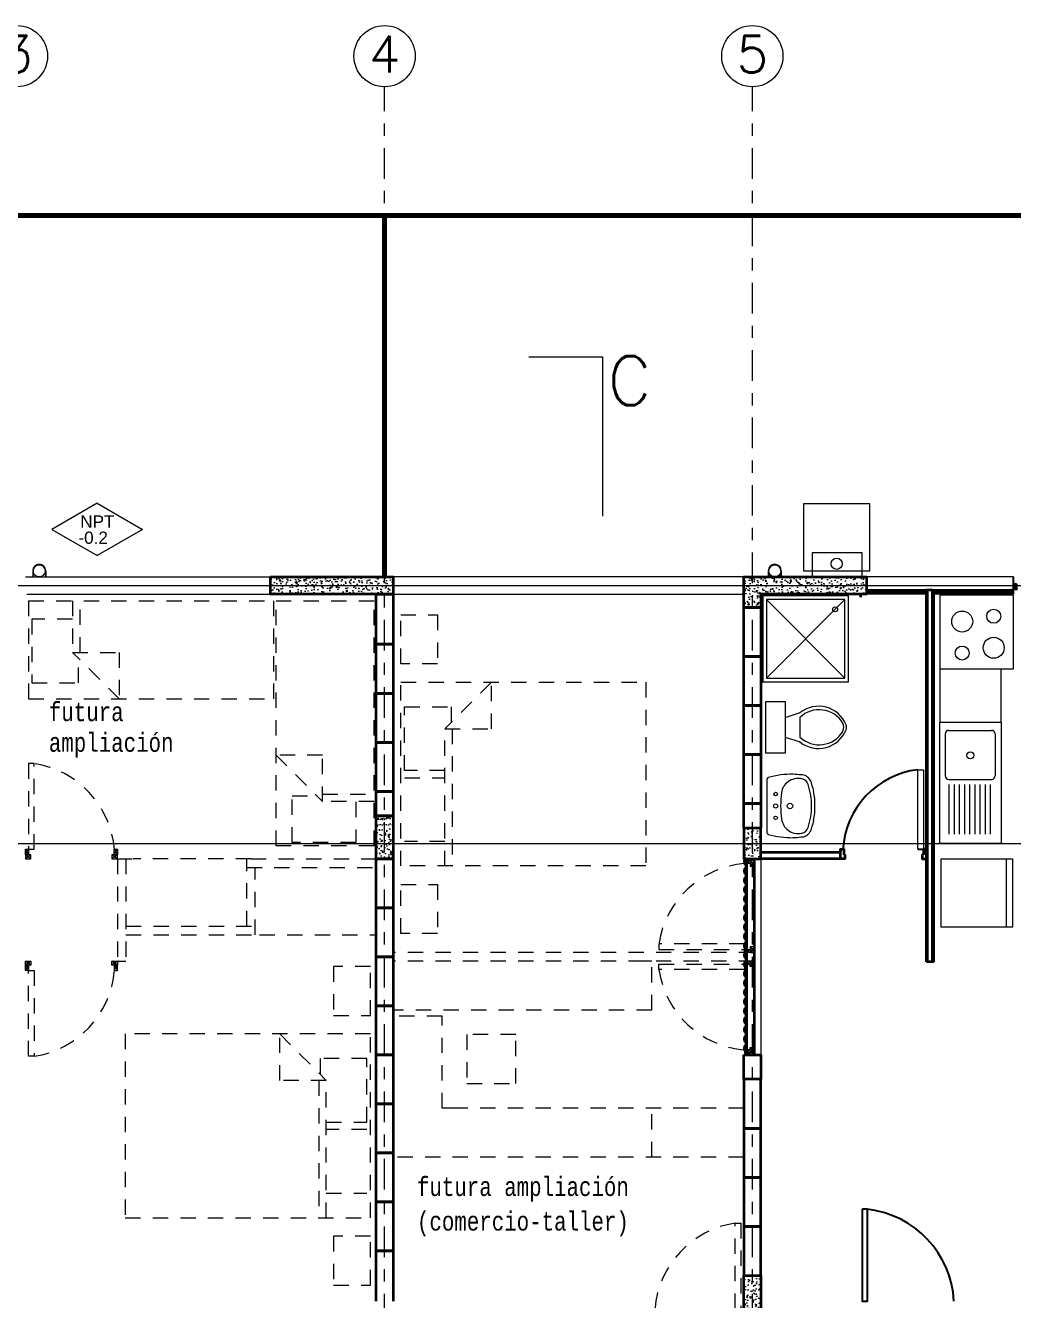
# Model space of a CAD drawing. Header units: metres. Extents: x -87 to 15, y -108 to -10.
# Drawn here: x -27.27 to -19.21, y -87.01 to -76.6 of the extents above; entities that cross this region are included whole.
import ezdxf

# ---------------------------------------------------------------- set-up
doc = ezdxf.new("R2010")
doc.units = ezdxf.units.M
doc.header["$LTSCALE"] = 5
doc.header["$MEASUREMENT"] = 0
doc.linetypes.add('CENTER', pattern=[2, 1.25, -0.25, 0.25, -0.25])
doc.linetypes.add('HIDDEN', pattern=[0.375, 0.25, -0.125])
for name, color, linetype, lineweight in [('A-ANNO-SYMB', 3, 'Continuous', 18), ('A-ANNO-TEXT', 3, 'Continuous', 18), ('A-DOOR-FULL', 4, 'Continuous', 25), ('A-FLOR-FTPT', 6, 'Continuous', 70), ('A-FLOR-OVHD', 3, 'HIDDEN', 18), ('A-FLOR-PATT', 8, 'Continuous', 18), ('A-FURN', 8, 'Continuous', 18), ('A-GLAZ-FULL', 4, 'Continuous', 25), ('A-WALL-FULL', 7, 'Continuous', 35)]:
    doc.layers.add(name, color=color, linetype=linetype, lineweight=lineweight)
doc.styles.add('E-ARIAL', font='arial.ttf')
doc.styles.add('E-ROMANS', font='romans.shx', dxfattribs={"width": 0.8})
pattern_1 = [(50, (0, 0), (0.091092334, -0.00796954), [0.009525, -0.104775]), (355, (0, 0), (-0.01762141, 0.09552832), [0.00762, -0.08382]), (100.451, (0.00759, -0.00066), (0.07347125, 0.08755834), [0.008095, -0.089045]), (46.1842, (0, 0.0254), (0.13553952, -0.02102116), [0.0142875, -0.1571625]), (96.6356, (0.0113, 0.02365), (0.11870212, 0.12371278), [0.0121425, -0.1335675]), (351.184, (0, 0.0254), (0.1187023, 0.12371256), [0.01143, -0.12573]), (21, (0.0127, 0.01905), (0.07580744, -0.05113276), [0.009525, -0.104775]), (326, (0.0127, 0.01905), (0.03090101, 0.09209398), [0.00762, -0.08382]), (71.4514, (0.01902, 0.01479), (0.106708245, 0.04096143), [0.008095, -0.089045]), (37.5, (0, 0), (0.001544302, 0.04227752), [0, -0.082804, 0, -0.08509, 0, -0.0841375]), (7.5, (0, 0), (0.033409831, 0.050090287), [0, -0.048514, 0, -0.080899, 0, -0.0320675]), (327.5, (-0.02832, 0), (0.067795298, -0.002864372), [0, -0.03175, 0, -0.09906, 0, -0.131445]), (317.5, (-0.04102, 0), (0.07406459, 0.012713246), [0, -0.041275, 0, -0.065786, 0, -0.093345])]

msp = doc.modelspace()

# ---------------------------------------------------------------- hatches: boundary and pattern name
at = {"layer": 'A-FLOR-PATT'}
h = msp.add_hatch(dxfattribs=at)
h.set_pattern_fill('AR-CONC', color=256, scale=0.0005, style=0)
h.set_pattern_definition([(50, (8.19, 5.9), (0.091092334, -0.00796954), [0.009525, -0.104775]), (355, (8.19, 5.9), (-0.01762141, 0.09552832), [0.00762, -0.08382]), (100.451, (8.19759, 5.89934), (0.07347125, 0.08755834), [0.008095, -0.089045]), (46.1842, (8.19, 5.9254), (0.13553952, -0.02102116), [0.0142875, -0.1571625]), (96.6356, (8.2013, 5.92365), (0.11870212, 0.12371278), [0.0121425, -0.1335675]), (351.184, (8.19, 5.9254), (0.1187023, 0.12371256), [0.01143, -0.12573]), (21, (8.2027, 5.91905), (0.07580744, -0.05113276), [0.009525, -0.104775]), (326, (8.2027, 5.91905), (0.03090101, 0.09209398), [0.00762, -0.08382]), (71.4514, (8.20902, 5.91479), (0.106708245, 0.04096143), [0.008095, -0.089045]), (37.5, (8.19, 5.9), (0.001544302, 0.04227752), [0, -0.082804, 0, -0.08509, 0, -0.0841375]), (7.5, (8.19, 5.9), (0.033409831, 0.050090287), [0, -0.048514, 0, -0.080899, 0, -0.0320675]), (327.5, (8.16168, 5.9), (0.067795298, -0.002864372), [0, -0.03175, 0, -0.09906, 0, -0.131445]), (317.5, (8.14898, 5.9), (0.07406459, 0.012713246), [0, -0.041275, 0, -0.065786, 0, -0.093345])])
h.paths.add_polyline_path([(-25.275, -81.101), (-25.275, -81.241), (-24.275, -81.241), (-24.275, -81.101)])
h = msp.add_hatch(dxfattribs=at)
h.set_pattern_fill('AR-CONC', color=256, scale=0.0005, style=0)
h.set_pattern_definition(pattern_1)
h.paths.add_polyline_path([(-20.415, -81.241), (-20.415, -81.101), (-21.415, -81.101), (-21.415, -81.241), (-21.415, -81.351), (-21.275, -81.351), (-21.275, -81.241)])
for points in [[(-20.412, -81.228), (-20.398, -81.228), (-20.398, -81.231), (-20.415, -81.231), (-20.415, -81.205), (-20.412, -81.205)], [(-19.917, -81.228), (-19.931, -81.228), (-19.931, -81.231), (-19.915, -81.231), (-19.915, -81.205), (-19.917, -81.205)], [(-19.872, -81.228), (-19.858, -81.228), (-19.858, -81.231), (-19.875, -81.231), (-19.875, -81.205), (-19.872, -81.205)], [(-19.217, -81.228), (-19.231, -81.228), (-19.231, -81.231), (-19.215, -81.231), (-19.215, -81.205), (-19.217, -81.205)]]:
    msp.add_hatch(color=256, dxfattribs=at).paths.add_polyline_path(points)
h = msp.add_hatch(dxfattribs=at)
h.set_pattern_fill('AR-CONC', color=256, scale=0.0005, style=0)
h.set_pattern_definition([(50, (8.99, -3e-14), (0.091092334, -0.00796954), [0.009525, -0.104775]), (355, (8.99, -3e-14), (-0.01762141, 0.09552832), [0.00762, -0.08382]), (100.451, (8.99759, -0.00066), (0.07347125, 0.08755834), [0.008095, -0.089045]), (46.1842, (8.99, 0.0254), (0.13553952, -0.02102116), [0.0142875, -0.1571625]), (96.6356, (9.0013, 0.02365), (0.11870212, 0.12371278), [0.0121425, -0.1335675]), (351.184, (8.99, 0.0254), (0.1187023, 0.12371256), [0.01143, -0.12573]), (21, (9.0027, 0.01905), (0.07580744, -0.05113276), [0.009525, -0.104775]), (326, (9.0027, 0.01905), (0.03090101, 0.09209398), [0.00762, -0.08382]), (71.4514, (9.00902, 0.01479), (0.106708245, 0.04096143), [0.008095, -0.089045]), (37.5, (8.99, -3e-14), (0.001544302, 0.04227752), [0, -0.082804, 0, -0.08509, 0, -0.0841375]), (7.5, (8.99, -3e-14), (0.033409831, 0.050090287), [0, -0.048514, 0, -0.080899, 0, -0.0320675]), (327.5, (8.96168, -3e-14), (0.067795298, -0.002864372), [0, -0.03175, 0, -0.09906, 0, -0.131445]), (317.5, (8.94898, -3e-14), (0.07406459, 0.012713246), [0, -0.041275, 0, -0.065786, 0, -0.093345])])
h.paths.add_polyline_path([(-24.275, -83.051), (-24.415, -83.051), (-24.415, -83.401), (-24.275, -83.401)])
h = msp.add_hatch(dxfattribs=at)
h.set_pattern_fill('AR-CONC', color=256, scale=0.0005, style=0)
h.set_pattern_definition([(130, (-48.67916, -3e-11), (-0.091092334, -0.00796954), [0.009525, -0.104775]), (185, (-48.67916, -3e-11), (0.01762141, 0.09552832), [0.00762, -0.08382]), (79.549, (-48.68675, -0.00066), (-0.07347125, 0.08755834), [0.008095, -0.089045]), (133.8158, (-48.67916, 0.0254), (-0.13553952, -0.02102116), [0.0142875, -0.1571625]), (83.3644, (-48.69045, 0.02365), (-0.11870212, 0.12371278), [0.0121425, -0.1335675]), (188.816, (-48.67916, 0.0254), (-0.1187023, 0.12371256), [0.01143, -0.12573]), (159, (-48.69186, 0.01905), (-0.07580744, -0.05113276), [0.009525, -0.104775]), (214, (-48.69186, 0.01905), (-0.03090101, 0.09209398), [0.00762, -0.08382]), (108.5486, (-48.69818, 0.01479), (-0.106708245, 0.04096143), [0.008095, -0.089045]), (142.5, (-48.67916, -3e-11), (-0.001544302, 0.04227752), [0, -0.082804, 0, -0.08509, 0, -0.0841375]), (172.5, (-48.67916, -3e-11), (-0.033409831, 0.050090287), [0, -0.048514, 0, -0.080899, 0, -0.0320675]), (212.5, (-48.65084, -3e-11), (-0.067795298, -0.002864372), [0, -0.03175, 0, -0.09906, 0, -0.131445]), (222.5, (-48.63814, -3e-11), (-0.07406459, 0.012713246), [0, -0.041275, 0, -0.065786, 0, -0.093345])])
h.paths.add_polyline_path([(-21.275, -83.401), (-21.415, -83.401), (-21.415, -83.151), (-21.275, -83.151)])
h = msp.add_hatch(dxfattribs=at)
h.set_pattern_fill('AR-CONC', color=256, scale=0.0005, style=0)
h.set_pattern_definition(pattern_1)
h.paths.add_polyline_path([(-21.275, -86.801), (-21.415, -86.801), (-21.415, -87.151), (-21.275, -87.151)])

# ---------------------------------------------------------------- linework, layer by layer
at = {"layer": 'A-ANNO-SYMB', "linetype": 'CENTER', "ltscale": 0.04}
for p, q in [((-24.345, -92.151), (-24.345, -77.101)), ((-21.345, -92.151), (-21.345, -77.101))]:
    msp.add_line(p, q, dxfattribs=at)
at = {"layer": 'A-ANNO-SYMB'}
for p, q in [((-23.168, -79.306), (-22.568, -79.306)), ((-22.568, -79.306), (-22.568, -80.606)), ((-26.691, -80.5), (-27.061, -80.714)), ((-26.691, -80.5), (-26.321, -80.714)), ((-27.061, -80.714), (-26.691, -80.927)), ((-26.321, -80.714), (-26.691, -80.927))]:
    msp.add_line(p, q, dxfattribs=at)
at = {"layer": 'A-ANNO-SYMB', "ltscale": 0.04}
for points in [[(-35.577, -81.171), (-14.275, -81.171)], [(-35.572, -83.276), (-14.275, -83.276)]]:
    msp.add_lwpolyline(points, dxfattribs=at)
at = {"layer": 'A-ANNO-SYMB'}
for centre in [(-27.345, -76.851), (-24.345, -76.851), (-21.345, -76.851)]:
    msp.add_circle(centre, 0.25, dxfattribs=at)
at = {"layer": 'A-DOOR-FULL'}
msp.add_line((-19.995, -83.324), (-19.95, -83.324), dxfattribs=at)
msp.add_lwpolyline([(-20.45, -86.261), (-20.45, -87.011), (-20.405, -87.011), (-20.405, -86.261)], close=True, dxfattribs=at)
for centre, radius, start, end in [((-19.911, -83.365), 0.696, 96.9328, 176.6102), ((-20.497, -87.054), 0.798, 3.0933, 83.3637)]:
    msp.add_arc(centre, radius, start, end, dxfattribs=at)
at = {"layer": 'A-FLOR-FTPT'}
for q in [(-33.345, -78.151), (-15.345, -78.151), (-24.345, -81.101)]:
    msp.add_line((-24.345, -78.151), q, dxfattribs=at)
at = {"layer": 'A-FLOR-OVHD', "ltscale": 0.1}
for p, q in [((-27.25, -81.297), (-25.25, -81.297)), ((-27.25, -81.297), (-27.25, -82.097)), ((-26.89, -81.297), (-26.89, -81.717)), ((-26.83, -81.717), (-26.83, -81.297)), ((-25.25, -82.097), (-25.25, -81.297)), ((-25.231, -83.295), (-25.231, -81.295)), ((-25.231, -81.295), (-24.431, -81.295)), ((-24.431, -83.295), (-24.431, -81.295)), ((-27.222, -81.446), (-27.222, -81.966)), ((-26.892, -81.446), (-27.222, -81.446)), ((-26.51, -82.097), (-26.89, -81.717)), ((-26.89, -81.717), (-26.51, -81.717)), ((-26.51, -81.717), (-26.51, -82.097)), ((-26.842, -81.966), (-26.842, -81.836)), ((-27.222, -81.966), (-26.842, -81.966)), ((-24.213, -81.96), (-22.213, -81.96)), ((-24.213, -83.46), (-24.213, -81.96)), ((-23.473, -81.96), (-23.853, -82.34)), ((-23.473, -82.34), (-23.473, -81.96)), ((-22.213, -81.96), (-22.213, -83.46)), ((-27.25, -82.097), (-25.25, -82.097)), ((-24.183, -82.16), (-23.803, -82.16)), ((-24.183, -82.68), (-24.183, -82.16)), ((-23.803, -82.16), (-23.803, -82.29)), ((-23.853, -83.46), (-23.853, -82.34)), ((-23.853, -82.34), (-23.473, -82.34)), ((-23.793, -82.34), (-23.793, -83.46)), ((-25.231, -82.555), (-24.851, -82.935)), ((-24.851, -82.555), (-25.231, -82.555)), ((-24.851, -82.935), (-24.851, -82.555)), ((-23.853, -82.68), (-24.183, -82.68)), ((-24.183, -82.74), (-23.853, -82.74)), ((-25.1, -83.267), (-25.1, -82.887)), ((-25.1, -82.887), (-24.97, -82.887)), ((-24.851, -82.875), (-24.431, -82.875)), ((-24.431, -82.935), (-24.851, -82.935)), ((-24.58, -82.937), (-24.58, -83.267)), ((-27.275, -83.369), (-27.25, -83.324)), ((-27.275, -83.324), (-27.25, -83.369)), ((-26.55, -83.369), (-26.525, -83.324)), ((-26.55, -83.324), (-26.525, -83.369)), ((-24.431, -83.295), (-25.231, -83.295)), ((-24.58, -83.267), (-25.1, -83.267)), ((-23.853, -83.26), (-24.183, -83.26)), ((-27.23, -83.401), (-27.275, -83.369)), ((-27.23, -83.369), (-27.275, -83.401)), ((-26.525, -83.401), (-26.57, -83.369)), ((-26.525, -83.369), (-26.57, -83.401)), ((-26.525, -83.401), (-26.525, -84.236)), ((-26.515, -83.401), (-26.445, -83.401)), ((-26.475, -83.401), (-26.405, -83.401)), ((-26.455, -83.401), (-26.455, -84.236)), ((-25.435, -83.401), (-26.395, -83.401)), ((-25.47, -83.951), (-25.47, -83.401)), ((-25.435, -83.401), (-24.415, -83.401)), ((-21.363, -83.441), (-21.408, -83.416)), ((-21.408, -83.441), (-21.363, -83.416)), ((-21.331, -83.416), (-21.363, -83.461)), ((-21.363, -83.416), (-21.331, -83.461)), ((-25.47, -83.471), (-24.415, -83.471)), ((-25.4, -84.021), (-25.4, -83.471)), ((-22.213, -83.46), (-24.213, -83.46)), ((-26.455, -83.951), (-25.4, -83.951)), ((-26.455, -84.021), (-25.365, -84.021)), ((-25.365, -84.021), (-24.405, -84.021)), ((-21.331, -84.166), (-24.275, -84.166)), ((-21.363, -84.166), (-21.408, -84.141)), ((-21.408, -84.166), (-21.363, -84.141)), ((-21.331, -84.121), (-21.363, -84.166)), ((-21.363, -84.121), (-21.331, -84.166)), ((-27.23, -84.268), (-27.275, -84.236)), ((-27.23, -84.236), (-27.275, -84.268)), ((-27.275, -84.313), (-27.25, -84.268)), ((-27.275, -84.268), (-27.25, -84.313)), ((-26.525, -84.268), (-26.57, -84.236)), ((-26.525, -84.236), (-26.57, -84.268)), ((-26.55, -84.313), (-26.525, -84.268)), ((-26.55, -84.268), (-26.525, -84.313)), ((-26.525, -84.236), (-26.455, -84.236)), ((-21.331, -84.236), (-24.275, -84.236)), ((-22.165, -84.236), (-22.235, -84.236)), ((-22.165, -84.636), (-22.165, -84.236)), ((-21.363, -84.236), (-21.408, -84.261)), ((-21.408, -84.236), (-21.363, -84.261)), ((-21.331, -84.281), (-21.363, -84.236)), ((-21.363, -84.281), (-21.331, -84.236)), ((-22.165, -84.636), (-24.275, -84.636)), ((-23.875, -84.686), (-24.275, -84.686)), ((-23.875, -85.436), (-23.875, -84.686)), ((-24.461, -84.831), (-26.461, -84.831)), ((-26.461, -84.831), (-26.461, -86.331)), ((-25.201, -85.211), (-25.201, -84.831)), ((-25.201, -84.831), (-24.821, -85.211)), ((-24.461, -86.331), (-24.461, -84.831)), ((-23.675, -84.836), (-23.675, -85.236)), ((-23.275, -84.836), (-23.675, -84.836)), ((-23.275, -85.236), (-23.275, -84.836)), ((-21.408, -84.961), (-21.363, -84.986)), ((-21.363, -84.961), (-21.408, -84.986)), ((-21.363, -84.986), (-21.331, -84.941)), ((-21.331, -84.986), (-21.363, -84.941)), ((-24.491, -85.031), (-24.871, -85.031)), ((-24.871, -85.031), (-24.871, -85.161)), ((-24.491, -85.551), (-24.491, -85.031)), ((-24.821, -85.211), (-25.201, -85.211)), ((-24.881, -85.211), (-24.881, -86.331)), ((-24.821, -86.331), (-24.821, -85.211)), ((-23.675, -85.236), (-23.275, -85.236)), ((-23.775, -85.436), (-23.875, -85.436)), ((-21.415, -85.436), (-23.775, -85.436)), ((-22.165, -85.836), (-22.165, -85.436)), ((-24.821, -85.551), (-24.491, -85.551)), ((-24.491, -85.611), (-24.821, -85.611)), ((-21.415, -85.836), (-24.275, -85.836)), ((-24.821, -86.131), (-24.491, -86.131)), ((-26.461, -86.331), (-24.461, -86.331))]:
    msp.add_line(p, q, dxfattribs=at)
for points in [[(-24.214, -81.81), (-24.214, -81.41), (-23.914, -81.41), (-23.914, -81.81)], [(-27.25, -82.624), (-27.25, -83.324), (-27.205, -83.324), (-27.205, -82.624)], [(-27.275, -83.324), (-27.25, -83.324), (-27.25, -83.369), (-27.275, -83.369)], [(-26.55, -83.324), (-26.525, -83.324), (-26.525, -83.369), (-26.55, -83.369)], [(-27.23, -83.369), (-27.275, -83.369), (-27.275, -83.401), (-27.23, -83.401)], [(-26.525, -83.369), (-26.57, -83.369), (-26.57, -83.401), (-26.525, -83.401)], [(-21.408, -83.441), (-21.408, -83.416), (-21.363, -83.416), (-21.363, -83.441)], [(-21.363, -83.416), (-21.363, -83.461), (-21.331, -83.461), (-21.331, -83.416)], [(-24.213, -84.01), (-24.213, -83.61), (-23.913, -83.61), (-23.913, -84.01)], [(-22.108, -84.141), (-21.408, -84.141), (-21.408, -84.096), (-22.108, -84.096)], [(-21.408, -84.166), (-21.408, -84.141), (-21.363, -84.141), (-21.363, -84.166)], [(-21.363, -84.121), (-21.363, -84.166), (-21.331, -84.166), (-21.331, -84.121)], [(-27.23, -84.268), (-27.275, -84.268), (-27.275, -84.236), (-27.23, -84.236)], [(-27.275, -84.268), (-27.25, -84.268), (-27.25, -84.313), (-27.275, -84.313)], [(-26.525, -84.268), (-26.57, -84.268), (-26.57, -84.236), (-26.525, -84.236)], [(-26.55, -84.313), (-26.525, -84.313), (-26.525, -84.268), (-26.55, -84.268)], [(-22.108, -84.261), (-21.408, -84.261), (-21.408, -84.306), (-22.108, -84.306)], [(-21.408, -84.236), (-21.408, -84.261), (-21.363, -84.261), (-21.363, -84.236)], [(-21.363, -84.281), (-21.363, -84.236), (-21.331, -84.236), (-21.331, -84.281)], [(-27.25, -85.013), (-27.25, -84.313), (-27.205, -84.313), (-27.205, -85.013)], [(-24.461, -84.681), (-24.461, -84.281), (-24.761, -84.281), (-24.761, -84.681)], [(-21.408, -84.961), (-21.408, -84.986), (-21.363, -84.986), (-21.363, -84.961)], [(-21.363, -84.986), (-21.363, -84.941), (-21.331, -84.941), (-21.331, -84.986)], [(-21.44, -86.374), (-21.44, -87.074), (-21.485, -87.074), (-21.485, -86.374)], [(-24.461, -86.881), (-24.461, -86.481), (-24.761, -86.481), (-24.761, -86.881)]]:
    msp.add_lwpolyline(points, close=True, dxfattribs=at)
for centre, start, end in [((-27.318, -83.387), 4.6827, 81.5131), ((-21.345, -84.209), 94.6827, 171.5131), ((-27.318, -84.25), 278.4869, 355.3173), ((-21.345, -84.192), 188.4869, 265.3173), ((-21.371, -87.137), 98.4869, 175.3173)]:
    msp.add_arc(centre, 0.771, start, end, dxfattribs=at)
at = {"layer": 'A-FURN'}
for p, q in [((-27.215, -81.051), (-27.215, -81.101)), ((-27.212, -81.101), (-27.212, -81.051)), ((-27.212, -81.051), (-27.212, -81.101)), ((-27.112, -81.051), (-27.112, -81.101)), ((-27.112, -81.051), (-27.112, -81.101)), ((-27.109, -81.051), (-27.109, -81.101)), ((-21.215, -81.051), (-21.215, -81.101)), ((-21.212, -81.101), (-21.212, -81.051)), ((-21.212, -81.051), (-21.212, -81.101)), ((-21.112, -81.051), (-21.112, -81.101)), ((-21.112, -81.051), (-21.112, -81.101)), ((-21.109, -81.051), (-21.109, -81.101)), ((-19.865, -81.101), (-20.415, -81.101)), ((-19.215, -81.101), (-19.865, -81.101)), ((-19.915, -81.241), (-20.415, -81.241)), ((-19.215, -81.241), (-19.875, -81.241)), ((-20.59, -81.286), (-21.23, -81.926)), ((-20.59, -81.926), (-21.23, -81.286)), ((-21.076, -82.248), (-20.956, -82.208)), ((-20.956, -82.408), (-20.956, -82.248)), ((-19.315, -82.289), (-19.815, -82.289)), ((-19.815, -83.276), (-19.815, -82.289)), ((-21.076, -82.408), (-20.956, -82.448)), ((-19.995, -83.324), (-19.995, -82.674)), ((-19.995, -82.674), (-19.95, -82.674)), ((-19.95, -82.674), (-19.95, -83.324)), ((-21.223, -83.193), (-21.223, -82.747)), ((-19.742, -82.753), (-19.393, -82.753)), ((-19.741, -82.795), (-19.741, -83.199)), ((-19.699, -82.795), (-19.699, -83.199)), ((-19.699, -82.795), (-19.699, -83.121)), ((-19.657, -82.795), (-19.657, -83.199)), ((-19.615, -82.795), (-19.615, -83.199)), ((-19.573, -82.795), (-19.573, -83.199)), ((-19.531, -82.795), (-19.531, -83.199)), ((-19.489, -82.795), (-19.489, -83.199)), ((-19.447, -82.795), (-19.447, -83.199)), ((-19.406, -82.795), (-19.406, -83.199)), ((-19.95, -83.324), (-19.995, -83.324)), ((-19.315, -83.276), (-19.815, -83.276))]:
    msp.add_line(p, q, dxfattribs=at)
at = {"layer": 'A-FURN', "ltscale": 0.8}
for p, q in [((-27.265, -81.241), (-25.275, -81.241)), ((-24.275, -81.241), (-21.415, -81.241)), ((-19.815, -81.851), (-19.815, -82.289)), ((-19.315, -82.289), (-19.315, -81.851)), ((-21.275, -83.401), (-21.275, -85.013)), ((-19.272, -83.959), (-19.272, -83.401))]:
    msp.add_line(p, q, dxfattribs=at)
for points in [[(-20.387, -80.504), (-20.927, -80.504), (-20.927, -81.051), (-20.387, -81.051)], [(-20.853, -81.101), (-20.853, -80.901), (-20.453, -80.901), (-20.453, -81.101)], [(-19.815, -81.251), (-19.815, -81.851), (-19.215, -81.851), (-19.215, -81.251)], [(-19.222, -83.959), (-19.805, -83.959), (-19.805, -83.401), (-19.222, -83.401)]]:
    msp.add_lwpolyline(points, close=True, dxfattribs=at)
for points in [[(-27.275, -81.101), (-24.345, -81.101)], [(-27.275, -81.101), (-25.325, -81.101)], [(-21.415, -81.101), (-24.275, -81.101)], [(-21.415, -81.101), (-24.275, -81.101)], [(-27.275, -81.171), (-25.275, -81.171)]]:
    msp.add_lwpolyline(points, dxfattribs=at)
at = {"layer": 'A-FURN'}
for points in [[(-20.56, -81.256), (-21.26, -81.256), (-21.26, -81.956), (-20.56, -81.956)], [(-20.59, -81.286), (-21.23, -81.286), (-21.23, -81.926), (-20.59, -81.926)], [(-21.076, -82.538), (-21.236, -82.538), (-21.236, -82.118), (-21.076, -82.118)]]:
    msp.add_lwpolyline(points, close=True, dxfattribs=at)
for points in [[(-19.315, -82.289), (-19.315, -83.276)], [(-19.771, -82.382), (-19.771, -82.724)], [(-19.742, -82.353), (-19.393, -82.353)], [(-19.364, -82.382), (-19.364, -82.724)]]:
    msp.add_lwpolyline(points, dxfattribs=at)
at = {"layer": 'A-FURN', "ltscale": 0.8}
for centre, radius in [((-20.657, -80.994), 0.0457), ((-19.376, -81.422), 0.0571), ((-19.633, -81.465), 0.0857), ((-19.633, -81.722), 0.0571), ((-19.376, -81.679), 0.0857)]:
    msp.add_circle(centre, radius, dxfattribs=at)
at = {"layer": 'A-FURN'}
for centre, radius in [((-27.162, -81.051), 0.05), ((-21.162, -81.051), 0.05), ((-20.669, -81.365), 0.02), ((-19.567, -82.557), 0.0291), ((-21.155, -82.873), 0.0146), ((-21.155, -82.97), 0.017), ((-21.038, -82.97), 0.0224), ((-21.155, -83.067), 0.0146)]:
    msp.add_circle(centre, radius, dxfattribs=at)
for centre, radius, start, end in [((-27.162, -81.051), 0.053, 0, 180), ((-27.162, -81.051), 0.05, 0, 180), ((-21.162, -81.051), 0.053, 0, 180), ((-21.162, -81.051), 0.05, 0, 180), ((-20.805, -82.399), 0.243, 22.0286, 128.5309), ((-20.8, -82.412), 0.227, 31.0532, 133.6323), ((-20.679, -82.328), 0.08, 335.7318, 24.2682), ((-20.805, -82.258), 0.243, 231.4693, 337.9716), ((-20.8, -82.244), 0.227, 226.3679, 328.947), ((-20.656, -82.328), 0.08, 344.8605, 15.1395), ((-19.742, -82.382), 0.0291, 90, 180), ((-19.393, -82.382), 0.0291, 0, 90), ((-21.018, -83.451), 0.74, 89.5748, 105.4897), ((-21.059, -83.588), 0.878, 82.7331, 86.9388), ((-20.945, -82.798), 0.0812, 27.5227, 92.6303), ((-21.213, -82.747), 0.00927, 102.9631, 183.152), ((-20.897, -82.901), 0.214, 155.0007, 169.1107), ((-20.974, -82.882), 0.135, 126.1981, 148.5335), ((-20.971, -82.885), 0.139, 77.6813, 126.3097), ((-20.949, -82.808), 0.0597, 13.3028, 82.7766), ((-21.39, -82.967), 0.528, 359.6482, 19.0425), ((-21.283, -82.933), 0.446, 10.6399, 22.7746), ((-19.742, -82.724), 0.0291, 180, 270), ((-19.393, -82.724), 0.0291, 270, 0), ((-20.298, -82.974), 0.816, 172.0424, 179.7124), ((-21.37, -82.961), 0.536, 359.0144, 11.8726), ((-20.298, -82.966), 0.816, 180.2876, 187.9576), ((-21.39, -82.973), 0.528, 340.9575, 0.3518), ((-21.37, -82.979), 0.536, 348.1274, 0.9856), ((-20.951, -83.051), 0.158, 190.0043, 209.2699), ((-20.974, -83.058), 0.135, 211.4665, 233.8019), ((-21.283, -83.007), 0.446, 337.2254, 349.3601), ((-21.213, -83.193), 0.00927, 176.848, 257.0369), ((-21.018, -82.489), 0.74, 254.5103, 270.4252), ((-20.971, -83.056), 0.139, 233.6903, 282.3187), ((-21.059, -82.352), 0.878, 273.0612, 277.2669), ((-20.945, -83.142), 0.0812, 267.3697, 332.4773), ((-20.949, -83.132), 0.0597, 277.2234, 346.6972)]:
    msp.add_arc(centre, radius, start, end, dxfattribs=at)
at = {"layer": 'A-GLAZ-FULL'}
for p, q in [((-19.215, -81.241), (-19.215, -81.101)), ((-20.415, -81.205), (-20.398, -81.205)), ((-20.415, -81.231), (-20.398, -81.231)), ((-20.412, -81.205), (-20.412, -81.228)), ((-20.398, -81.228), (-20.412, -81.228)), ((-20.404, -81.211), (-20.375, -81.211)), ((-20.404, -81.224), (-20.404, -81.211)), ((-20.404, -81.224), (-20.375, -81.224)), ((-20.398, -81.205), (-19.931, -81.205)), ((-20.398, -81.228), (-20.398, -81.231)), ((-19.931, -81.231), (-20.398, -81.231)), ((-19.94, -81.215), (-20.385, -81.215)), ((-20.385, -81.215), (-20.385, -81.22)), ((-19.94, -81.22), (-20.385, -81.22)), ((-20.375, -81.215), (-20.375, -81.211)), ((-20.375, -81.224), (-20.375, -81.22)), ((-19.925, -81.211), (-19.95, -81.211)), ((-19.95, -81.215), (-19.95, -81.211)), ((-19.95, -81.224), (-19.95, -81.22)), ((-19.925, -81.224), (-19.95, -81.224)), ((-19.94, -81.22), (-19.94, -81.215)), ((-19.915, -81.205), (-19.931, -81.205)), ((-19.931, -81.228), (-19.917, -81.228)), ((-19.931, -81.228), (-19.931, -81.231)), ((-19.931, -81.228), (-19.917, -81.228)), ((-19.931, -81.231), (-19.931, -81.228)), ((-19.915, -81.231), (-19.931, -81.231)), ((-19.925, -81.224), (-19.925, -81.211)), ((-19.917, -81.205), (-19.917, -81.228)), ((-19.917, -81.228), (-19.917, -81.205)), ((-19.875, -81.205), (-19.858, -81.205)), ((-19.875, -81.231), (-19.858, -81.231)), ((-19.872, -81.205), (-19.872, -81.228)), ((-19.858, -81.228), (-19.872, -81.228)), ((-19.864, -81.224), (-19.864, -81.211)), ((-19.864, -81.211), (-19.835, -81.211)), ((-19.864, -81.224), (-19.835, -81.224)), ((-19.858, -81.205), (-19.231, -81.205)), ((-19.858, -81.228), (-19.858, -81.231)), ((-19.231, -81.231), (-19.858, -81.231)), ((-19.24, -81.215), (-19.845, -81.215)), ((-19.845, -81.215), (-19.845, -81.22)), ((-19.24, -81.22), (-19.845, -81.22)), ((-19.835, -81.215), (-19.835, -81.211)), ((-19.835, -81.224), (-19.835, -81.22)), ((-19.225, -81.211), (-19.25, -81.211)), ((-19.25, -81.215), (-19.25, -81.211)), ((-19.25, -81.224), (-19.25, -81.22)), ((-19.225, -81.224), (-19.25, -81.224)), ((-19.24, -81.22), (-19.24, -81.215)), ((-19.215, -81.205), (-19.231, -81.205)), ((-19.231, -81.228), (-19.217, -81.228)), ((-19.231, -81.228), (-19.231, -81.231)), ((-19.231, -81.228), (-19.217, -81.228)), ((-19.231, -81.231), (-19.231, -81.228)), ((-19.215, -81.231), (-19.231, -81.231)), ((-19.225, -81.224), (-19.225, -81.211)), ((-19.217, -81.205), (-19.217, -81.228)), ((-19.217, -81.228), (-19.217, -81.205))]:
    msp.add_line(p, q, dxfattribs=at)
at = {"layer": 'A-WALL-FULL'}
for p, q in [((-24.415, -81.241), (-24.275, -81.241)), ((-24.415, -81.651), (-24.415, -81.241)), ((-24.275, -81.241), (-24.275, -81.651)), ((-20.46, -81.266), (-20.46, -81.241)), ((-19.925, -84.241), (-19.925, -81.241)), ((-19.925, -83.401), (-19.925, -81.251)), ((-19.915, -81.205), (-19.875, -81.205)), ((-19.915, -84.241), (-19.915, -81.205)), ((-19.875, -84.241), (-19.875, -81.205)), ((-19.865, -84.241), (-19.865, -81.241)), ((-21.415, -81.351), (-21.275, -81.351)), ((-21.415, -81.751), (-21.415, -81.351)), ((-21.275, -81.351), (-21.275, -81.751)), ((-24.415, -81.651), (-24.275, -81.651)), ((-24.415, -82.051), (-24.415, -81.651)), ((-24.275, -81.651), (-24.415, -81.651)), ((-24.275, -81.651), (-24.275, -82.051)), ((-21.415, -81.751), (-21.275, -81.751)), ((-21.415, -82.151), (-21.415, -81.751)), ((-21.275, -81.751), (-21.415, -81.751)), ((-21.275, -81.751), (-21.275, -82.151)), ((-21.26, -81.956), (-21.275, -81.956)), ((-24.415, -82.051), (-24.275, -82.051)), ((-24.415, -82.451), (-24.415, -82.051)), ((-24.275, -82.051), (-24.415, -82.051)), ((-24.275, -82.051), (-24.275, -82.451)), ((-21.415, -82.151), (-21.275, -82.151)), ((-21.415, -82.551), (-21.415, -82.151)), ((-21.275, -82.151), (-21.415, -82.151)), ((-21.275, -82.151), (-21.275, -82.551)), ((-24.275, -82.451), (-24.415, -82.451)), ((-24.415, -82.451), (-24.275, -82.451)), ((-24.415, -82.851), (-24.415, -82.451)), ((-24.275, -82.451), (-24.275, -82.851)), ((-21.415, -82.551), (-21.275, -82.551)), ((-21.415, -82.951), (-21.415, -82.551)), ((-21.275, -82.551), (-21.415, -82.551)), ((-21.275, -82.551), (-21.275, -82.951)), ((-24.415, -82.851), (-24.275, -82.851)), ((-24.415, -83.051), (-24.415, -82.851)), ((-24.275, -82.851), (-24.415, -82.851)), ((-24.275, -82.851), (-24.275, -83.051)), ((-21.415, -82.951), (-21.275, -82.951)), ((-21.415, -83.151), (-21.415, -82.951)), ((-21.275, -82.951), (-21.415, -82.951)), ((-21.275, -82.951), (-21.275, -83.151)), ((-24.275, -83.051), (-24.415, -83.051)), ((-21.275, -83.151), (-21.415, -83.151)), ((-24.415, -83.401), (-24.275, -83.401)), ((-24.415, -83.801), (-24.415, -83.401)), ((-24.275, -83.401), (-24.275, -83.801)), ((-21.398, -83.405), (-21.401, -83.401)), ((-21.389, -85.001), (-21.389, -83.439)), ((-21.331, -83.401), (-21.331, -85.001)), ((-20.625, -83.351), (-21.275, -83.351)), ((-20.625, -83.401), (-21.275, -83.401)), ((-24.275, -83.801), (-24.415, -83.801)), ((-24.415, -83.801), (-24.275, -83.801)), ((-24.415, -84.201), (-24.415, -83.801)), ((-24.275, -83.801), (-24.275, -84.201)), ((-21.398, -83.939), (-21.401, -83.935)), ((-24.275, -84.201), (-24.415, -84.201)), ((-24.415, -84.201), (-24.275, -84.201)), ((-24.415, -84.601), (-24.415, -84.201)), ((-24.275, -84.201), (-24.275, -84.601)), ((-19.865, -84.241), (-19.925, -84.241)), ((-21.398, -84.51), (-21.401, -84.514)), ((-24.275, -84.601), (-24.415, -84.601)), ((-24.415, -84.601), (-24.275, -84.601)), ((-24.415, -85.001), (-24.415, -84.601)), ((-24.275, -84.601), (-24.275, -85.001)), ((-24.275, -85.001), (-24.415, -85.001)), ((-24.415, -85.001), (-24.275, -85.001)), ((-24.415, -85.401), (-24.415, -85.001)), ((-24.275, -85.001), (-24.275, -85.401)), ((-21.415, -85.001), (-21.275, -85.001)), ((-21.415, -85.201), (-21.415, -85.001)), ((-21.275, -85.001), (-21.275, -85.201)), ((-21.275, -85.201), (-21.415, -85.201)), ((-21.275, -85.201), (-21.415, -85.201)), ((-21.415, -85.201), (-21.415, -85.601)), ((-21.275, -85.601), (-21.275, -85.201)), ((-24.275, -85.401), (-24.415, -85.401)), ((-24.415, -85.401), (-24.275, -85.401)), ((-24.415, -85.801), (-24.415, -85.401)), ((-24.275, -85.401), (-24.275, -85.801)), ((-21.415, -85.601), (-21.275, -85.601)), ((-21.275, -85.601), (-21.415, -85.601)), ((-21.415, -85.601), (-21.415, -86.001)), ((-21.275, -86.001), (-21.275, -85.601)), ((-24.415, -85.801), (-24.275, -85.801)), ((-24.415, -86.201), (-24.415, -85.801)), ((-24.275, -85.801), (-24.415, -85.801)), ((-24.275, -85.801), (-24.275, -86.201)), ((-21.415, -86.001), (-21.275, -86.001)), ((-21.275, -86.001), (-21.415, -86.001)), ((-21.415, -86.001), (-21.415, -86.401)), ((-21.275, -86.401), (-21.275, -86.001)), ((-24.275, -86.201), (-24.415, -86.201)), ((-24.415, -86.201), (-24.275, -86.201)), ((-24.415, -86.601), (-24.415, -86.201)), ((-24.275, -86.201), (-24.275, -86.601)), ((-21.275, -86.401), (-21.415, -86.401)), ((-21.415, -86.401), (-21.415, -86.801)), ((-21.415, -86.401), (-21.275, -86.401)), ((-21.275, -86.801), (-21.275, -86.401)), ((-24.415, -86.601), (-24.275, -86.601)), ((-24.415, -87.011), (-24.415, -86.601)), ((-24.275, -86.601), (-24.415, -86.601)), ((-24.275, -86.601), (-24.275, -87.011)), ((-21.415, -86.801), (-21.275, -86.801))]:
    msp.add_line(p, q, dxfattribs=at)
for points in [[(-25.275, -81.101), (-24.275, -81.101), (-24.275, -81.241), (-25.275, -81.241)], [(-21.415, -81.241), (-21.415, -81.101), (-20.415, -81.101), (-20.415, -81.241), (-21.275, -81.241), (-21.275, -81.351), (-21.415, -81.351)], [(-24.415, -83.051), (-24.275, -83.051), (-24.275, -83.401), (-24.415, -83.401)], [(-21.275, -83.151), (-21.415, -83.151), (-21.415, -83.401), (-21.275, -83.401)], [(-21.415, -86.801), (-21.275, -86.801), (-21.275, -87.151), (-21.415, -87.151)]]:
    msp.add_lwpolyline(points, close=True, dxfattribs=at)
for points in [[(-19.19, -81.209), (-19.19, -81.164), (-19.215, -81.164), (-19.215, -81.209)], [(-20.625, -83.369), (-20.625, -83.369), (-20.625, -83.324), (-20.6, -83.324), (-20.6, -83.369)], [(-19.925, -83.369), (-19.925, -83.369), (-19.925, -83.324), (-19.95, -83.324), (-19.95, -83.369)], [(-20.6, -83.369), (-20.59, -83.369), (-20.59, -83.401), (-20.625, -83.401), (-20.625, -83.369)], [(-19.95, -83.369), (-19.96, -83.369), (-19.96, -83.401), (-19.925, -83.401), (-19.925, -83.369)]]:
    msp.add_lwpolyline(points, dxfattribs=at)
at = {"layer": 'A-WALL-FULL', "const_width": 0.001}
for points in [[(-21.337, -83.439), (-21.331, -83.439), (-21.331, -83.401), (-21.337, -83.401), (-21.339, -83.403), (-21.37, -83.403), (-21.381, -83.403), (-21.383, -83.401), (-21.389, -83.401), (-21.389, -83.439), (-21.383, -83.439)], [(-21.337, -84.963), (-21.331, -84.963), (-21.331, -85.001), (-21.337, -85.001), (-21.339, -84.999), (-21.37, -84.999), (-21.381, -84.999), (-21.383, -85.001), (-21.389, -85.001), (-21.389, -84.963), (-21.383, -84.963)]]:
    msp.add_lwpolyline(points, dxfattribs=at)
at = {"layer": 'A-WALL-FULL'}
for centre, radius, start, end in [((-21.382, -83.424), 0.0297, 129.4241, 230.5759), ((-21.382, -83.424), 0.0247, 129.4241, 230.5759), ((-21.414, -83.462), 0.0197, 309.4241, 50.5759), ((-21.414, -83.462), 0.0247, 309.4241, 50.5759), ((-21.382, -83.5), 0.0297, 129.4241, 230.5759), ((-21.382, -83.5), 0.0247, 129.4241, 230.5759), ((-21.414, -83.539), 0.0197, 309.4241, 50.5759), ((-21.414, -83.539), 0.0247, 309.4241, 50.5759), ((-21.382, -83.577), 0.0297, 129.4241, 230.5759), ((-21.382, -83.653), 0.0297, 129.4241, 230.5759), ((-21.382, -83.577), 0.0247, 129.4241, 230.5759), ((-21.382, -83.653), 0.0247, 129.4241, 230.5759), ((-21.414, -83.615), 0.0197, 309.4241, 50.5759), ((-21.414, -83.615), 0.0247, 309.4241, 50.5759), ((-21.382, -83.729), 0.0297, 129.4241, 230.5759), ((-21.382, -83.729), 0.0247, 129.4241, 230.5759), ((-21.414, -83.691), 0.0197, 309.4241, 50.5759), ((-21.414, -83.767), 0.0197, 309.4241, 50.5759), ((-21.414, -83.691), 0.0247, 309.4241, 50.5759), ((-21.414, -83.767), 0.0247, 309.4241, 50.5759), ((-21.382, -83.805), 0.0297, 129.4241, 230.5759), ((-21.382, -83.881), 0.0297, 129.4241, 230.5759), ((-21.382, -83.805), 0.0247, 129.4241, 230.5759), ((-21.382, -83.881), 0.0247, 129.4241, 230.5759), ((-21.414, -83.843), 0.0197, 309.4241, 50.5759), ((-21.414, -83.843), 0.0247, 309.4241, 50.5759), ((-21.382, -83.958), 0.0297, 129.4241, 230.5759), ((-21.382, -83.958), 0.0297, 129.4241, 230.5759), ((-21.382, -83.958), 0.0247, 129.4241, 230.5759), ((-21.382, -83.958), 0.0247, 129.4241, 230.5759), ((-21.414, -83.92), 0.0197, 309.4241, 50.5759), ((-21.414, -83.92), 0.0247, 309.4241, 50.5759), ((-21.382, -84.034), 0.0297, 129.4241, 230.5759), ((-21.382, -84.034), 0.0297, 129.4241, 230.5759), ((-21.382, -84.034), 0.0247, 129.4241, 230.5759), ((-21.382, -84.034), 0.0247, 129.4241, 230.5759), ((-21.414, -83.996), 0.0197, 309.4241, 50.5759), ((-21.414, -83.996), 0.0197, 309.4241, 50.5759), ((-21.414, -84.072), 0.0197, 309.4241, 50.5759), ((-21.414, -84.072), 0.0197, 309.4241, 50.5759), ((-21.414, -83.996), 0.0247, 309.4241, 50.5759), ((-21.414, -83.996), 0.0247, 309.4241, 50.5759), ((-21.414, -84.072), 0.0247, 309.4241, 50.5759), ((-21.414, -84.072), 0.0247, 309.4241, 50.5759), ((-21.382, -84.11), 0.0297, 129.4241, 230.5759), ((-21.382, -84.11), 0.0297, 129.4241, 230.5759), ((-21.382, -84.186), 0.0297, 129.4241, 230.5759), ((-21.382, -84.186), 0.0297, 129.4241, 230.5759), ((-21.382, -84.11), 0.0247, 129.4241, 230.5759), ((-21.382, -84.11), 0.0247, 129.4241, 230.5759), ((-21.382, -84.186), 0.0247, 129.4241, 230.5759), ((-21.382, -84.186), 0.0247, 129.4241, 230.5759), ((-21.414, -84.148), 0.0197, 309.4241, 50.5759), ((-21.414, -84.148), 0.0197, 309.4241, 50.5759), ((-21.414, -84.148), 0.0247, 309.4241, 50.5759), ((-21.414, -84.148), 0.0247, 309.4241, 50.5759), ((-21.382, -84.263), 0.0297, 129.4241, 230.5759), ((-21.382, -84.262), 0.0297, 129.4241, 230.5759), ((-21.382, -84.262), 0.0247, 129.4241, 230.5759), ((-21.382, -84.263), 0.0247, 129.4241, 230.5759), ((-21.414, -84.225), 0.0197, 309.4241, 50.5759), ((-21.414, -84.224), 0.0197, 309.4241, 50.5759), ((-21.414, -84.225), 0.0247, 309.4241, 50.5759), ((-21.414, -84.224), 0.0247, 309.4241, 50.5759), ((-21.382, -84.339), 0.0297, 129.4241, 230.5759), ((-21.382, -84.339), 0.0297, 129.4241, 230.5759), ((-21.382, -84.339), 0.0247, 129.4241, 230.5759), ((-21.382, -84.339), 0.0247, 129.4241, 230.5759), ((-21.414, -84.301), 0.0197, 309.4241, 50.5759), ((-21.414, -84.301), 0.0197, 309.4241, 50.5759), ((-21.414, -84.377), 0.0197, 309.4241, 50.5759), ((-21.414, -84.377), 0.0197, 309.4241, 50.5759), ((-21.414, -84.301), 0.0247, 309.4241, 50.5759), ((-21.414, -84.301), 0.0247, 309.4241, 50.5759), ((-21.414, -84.377), 0.0247, 309.4241, 50.5759), ((-21.414, -84.377), 0.0247, 309.4241, 50.5759), ((-21.382, -84.415), 0.0297, 129.4241, 230.5759), ((-21.382, -84.415), 0.0297, 129.4241, 230.5759), ((-21.382, -84.491), 0.0297, 129.4241, 230.5759), ((-21.382, -84.491), 0.0297, 129.4241, 230.5759), ((-21.382, -84.415), 0.0247, 129.4241, 230.5759), ((-21.382, -84.415), 0.0247, 129.4241, 230.5759), ((-21.382, -84.491), 0.0247, 129.4241, 230.5759), ((-21.382, -84.491), 0.0247, 129.4241, 230.5759), ((-21.414, -84.453), 0.0197, 309.4241, 50.5759), ((-21.414, -84.453), 0.0197, 309.4241, 50.5759), ((-21.414, -84.453), 0.0247, 309.4241, 50.5759), ((-21.414, -84.453), 0.0247, 309.4241, 50.5759), ((-21.382, -84.567), 0.0297, 129.4241, 230.5759), ((-21.382, -84.567), 0.0247, 129.4241, 230.5759), ((-21.414, -84.529), 0.0197, 309.4241, 50.5759), ((-21.414, -84.606), 0.0197, 309.4241, 50.5759), ((-21.414, -84.529), 0.0247, 309.4241, 50.5759), ((-21.414, -84.606), 0.0247, 309.4241, 50.5759), ((-21.382, -84.644), 0.0297, 129.4241, 230.5759), ((-21.382, -84.644), 0.0247, 129.4241, 230.5759), ((-21.414, -84.682), 0.0197, 309.4241, 50.5759), ((-21.414, -84.682), 0.0247, 309.4241, 50.5759), ((-21.382, -84.72), 0.0297, 129.4241, 230.5759), ((-21.382, -84.796), 0.0297, 129.4241, 230.5759), ((-21.382, -84.72), 0.0247, 129.4241, 230.5759), ((-21.382, -84.796), 0.0247, 129.4241, 230.5759), ((-21.414, -84.758), 0.0197, 309.4241, 50.5759), ((-21.414, -84.758), 0.0247, 309.4241, 50.5759), ((-21.382, -84.872), 0.0297, 129.4241, 230.5759), ((-21.382, -84.872), 0.0247, 129.4241, 230.5759), ((-21.414, -84.834), 0.0197, 309.4241, 50.5759), ((-21.414, -84.91), 0.0197, 309.4241, 50.5759), ((-21.414, -84.834), 0.0247, 309.4241, 50.5759), ((-21.414, -84.91), 0.0247, 309.4241, 50.5759), ((-21.382, -84.948), 0.0297, 129.4241, 230.5759), ((-21.382, -84.948), 0.0247, 129.4241, 230.5759), ((-21.414, -84.987), 0.0197, 309.4241, 50.5759), ((-21.414, -84.987), 0.0247, 309.4241, 50.5759)]:
    msp.add_arc(centre, radius, start, end, dxfattribs=at)

# ---------------------------------------------------------------- texts
at = {"layer": 'A-ANNO-TEXT'}
for s, height, style, p in [('3', 0.3, 'E-ROMANS', (-27.473, -76.984)), ('4', 0.3, 'E-ROMANS', (-24.473, -76.984)), ('5', 0.3, 'E-ROMANS', (-21.473, -76.984)), ('C', 0.4, 'E-ROMANS', (-22.527, -79.699)), ('NPT', 0.1, 'E-ARIAL', (-26.828, -80.699)), ('-0.2', 0.1, 'E-ARIAL', (-26.843, -80.831))]:
    msp.add_text(s, height=height, dxfattribs=dict(at, style=style)).set_placement(p)
at = {"layer": 'A-ANNO-TEXT', "char_height": 0.15, "attachment_point": 1, "style": 'E-ROMANS'}
for s, insert, width in [('{\\fMonospac821 BT|b0|i0|c0|p49;futura ampliación}', (-27.084, -82.128), 1.4058), ('{\\fMonospac821 BT|b0|i0|c0|p49;futura ampliación}', (-24.081, -86.003), 2.6665), ('{\\fMonospac821 BT|b0|i0|c0|p49;(comercio-taller)}', (-24.081, -86.285), 2.6665)]:
    msp.add_mtext(s, dxfattribs=dict(at, insert=insert, width=width))

doc.saveas('drawing.dxf')
